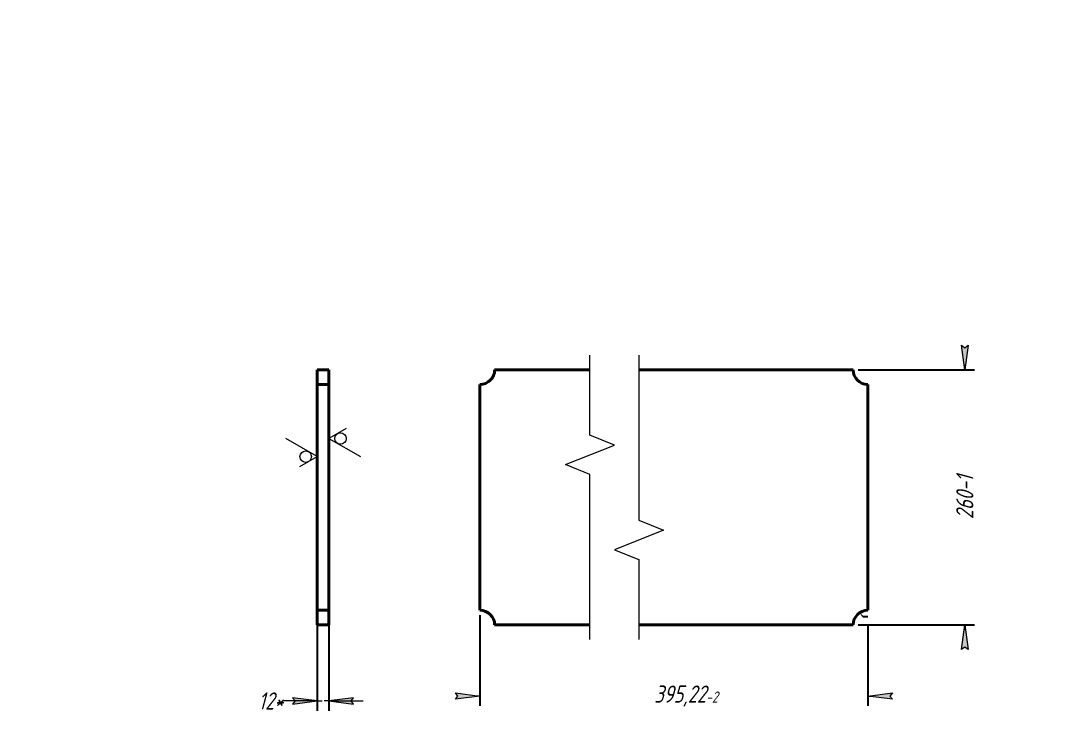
# Model space of a CAD drawing. Header units: millimetres. Extents: x 0 to 210, y 0 to 297.
# Drawn here: x 0 to 210, y 153 to 297 of the extents above; entities that cross this region are included whole.
import ezdxf

# ---------------------------------------------------------------- set-up
doc = ezdxf.new("R2010")
doc.units = ezdxf.units.MM
for name, pattern in [('K5LT_BASIC', [0]), ('K5LT_THIN', [0]), ('K5LT_THIN_INCLUDED_TO_HATCHING', [0])]:
    doc.linetypes.add(name, pattern=pattern)
doc.layers.add('Системный слой', color=7, linetype='Continuous')
doc.styles.add('KDIMTEXTSTYLE', font='GOST_AU.SHX', dxfattribs={"width": 0.96, "oblique": 15, "height": 5})
doc.dimstyles.new('KDIMSTYLE (0.20)', dxfattribs={"dimtxt": 5, "dimasz": 1, "dimexe": 2, "dimexo": 0.0625, "dimgap": 1, "dimtad": 1, "dimlfac": 5, "dimtxsty": 'KDIMTEXTSTYLE', "dimsah": 1, "dimcen": 0.09, "dimdle": 1, "dimadec": 0, "dimazin": 0, "dimtfac": 0.667, "dimtmove": 0, "dimatfit": 3, "dimfxl": 1, "dimtvp": 1, "dimtolj": 1, "dimtzin": 0, "dimarcsym": 0})

# ---------------------------------------------------------------- blocks, each defined once
blk = doc.blocks.new('KDIMARROW_02')
at = {"layer": 'Системный слой'}
blk.add_hatch(color=0, dxfattribs=at).paths.add_polyline_path([(4.5, -5.51091059616309e-16), (5, 0.6582624912261956), (0, 0), (5, -0.658262491226197)])
at = {"layer": 'Системный слой', "color": 0, "linetype": 'K5LT_THIN', "lineweight": 18}
for p, q in [((0, 0), (-1, 0)), ((5, 0.6582624912261956), (0, 0)), ((0, 0), (5, -0.658262491226197)), ((0, 0), (7, -8.572527594031472e-16)), ((4.5, -5.51091059616309e-16), (5, 0.6582624912261956)), ((5, -0.658262491226197), (4.5, -5.51091059616309e-16))]:
    blk.add_line(p, q, dxfattribs=at)
blk = doc.blocks.new('U0')
at = {"layer": 'Системный слой', "color": 7, "linetype": 'K5LT_THIN', "lineweight": 18}
for p, q in [((60.41766981019032, 208.140780187019), (54.01591981019032, 211.836830549519)), ((56.91766981019032, 206.120055187019), (60.41766981019032, 208.140780187019))]:
    blk.add_line(p, q, dxfattribs=at)
blk.add_arc((58.08433647685698, 208.140780187019), 1.166666666666667, 0, 359.999994270422, dxfattribs=at)
blk = doc.blocks.new('U1')
at = {"layer": 'Системный слой', "color": 7, "linetype": 'K5LT_THIN', "lineweight": 18}
for p, q in [((66.31766981019032, 213.857555549519), (62.81766981019032, 211.836830549519)), ((62.81766981019032, 211.836830549519), (69.21941981019032, 208.140780187019))]:
    blk.add_line(p, q, dxfattribs=at)
blk.add_arc((65.15100314352365, 211.836830549519), 1.166666666666667, 0, 359.999994270422, dxfattribs=at)
blk = doc.blocks.new('U7')
at = {"layer": 'Системный слой', "color": 150, "linetype": 'K5LT_BASIC', "lineweight": 40, "true_color": 0x0080ff}
for p, q in [((115.9821146822968, 173.8471758223224), (96.57322572241246, 173.8471758223224)), ((169.6176698101904, 173.8471758223224), (125.9821146846436, 173.8471758223224))]:
    blk.add_line(p, q, dxfattribs=at)
blk = doc.blocks.new('U8')
at = {"layer": 'Системный слой', "color": 150, "linetype": 'K5LT_BASIC', "lineweight": 40, "true_color": 0x0080ff}
for p, q in [((96.57322572241219, 225.8471758223224), (115.9821146822969, 225.8471758223224)), ((125.9821146846436, 225.8471758223224), (169.6176698101904, 225.8471758223224))]:
    blk.add_line(p, q, dxfattribs=at)
blk = doc.blocks.new('KDIMARROW_01')
at = {"layer": 'Системный слой'}
blk.add_hatch(color=0, dxfattribs=at).paths.add_polyline_path([(-5, -0.6582624912261956), (0, 0), (-5, 0.658262491226197), (-4.5, 5.51091059616309e-16)])
at = {"layer": 'Системный слой', "color": 0, "linetype": 'K5LT_THIN', "lineweight": 18}
for p, q in [((-4.5, 5.51091059616309e-16), (-5, 0.658262491226197)), ((-5, 0.658262491226197), (0, 0)), ((0, 0), (-5, -0.6582624912261956)), ((-5, -0.6582624912261956), (-4.5, 5.51091059616309e-16)), ((0, 0), (-1, 0))]:
    blk.add_line(p, q, dxfattribs=at)
blk = doc.blocks.new('U9')
at = {"layer": 'Системный слой', "color": 7, "linetype": 'K5LT_THIN_INCLUDED_TO_HATCHING', "lineweight": 18}
for p, q in [((115.9821146822968, 212.513842488989), (115.9821146822968, 228.8471758223224)), ((120.9821146822968, 210.513842488989), (115.9821146822968, 212.513842488989)), ((110.9821146822968, 206.513842488989), (120.9821146822968, 210.513842488989)), ((115.9821146822968, 204.513842488989), (110.9821146822968, 206.513842488989)), ((115.9821146822968, 170.8471758230674), (115.9821146822968, 204.513842488989))]:
    blk.add_line(p, q, dxfattribs=at)
blk = doc.blocks.new('U10')
at = {"layer": 'Системный слой', "color": 7, "linetype": 'K5LT_THIN_INCLUDED_TO_HATCHING', "lineweight": 18}
for p, q in [((125.9821146846436, 228.8471758230675), (125.9821146846436, 195.1805091556557)), ((125.9821146846436, 195.1805091556557), (130.9821146846436, 193.1805091556557)), ((130.9821146846436, 193.1805091556557), (120.9821146846436, 189.1805091556557)), ((120.9821146846436, 189.1805091556557), (125.9821146846436, 187.1805091556557)), ((125.9821146846436, 187.1805091556557), (125.9821146846436, 170.8471758238125))]:
    blk.add_line(p, q, dxfattribs=at)

msp = doc.modelspace()

# ---------------------------------------------------------------- linework, layer by layer
at = {"layer": 'Системный слой', "color": 150, "linetype": 'K5LT_BASIC', "lineweight": 40, "true_color": 0x0080ff}
for p, q in [((60.41766981019032, 222.8471758223224), (60.41766981019032, 225.8471758223224)), ((60.41766981019032, 225.8471758223224), (62.81766981019032, 225.8471758223224)), ((62.81766981019032, 222.8471758223224), (62.81766981019032, 225.8471758223224)), ((60.41766981019032, 222.8471758223224), (60.41766981019032, 176.8471758223224)), ((60.41766981019032, 222.8471758223224), (62.81766981019032, 222.8471758223224)), ((62.81766981019032, 222.8471758223224), (62.81766981019032, 176.8471758223224)), ((93.57322572241219, 176.8471758223224), (93.57322572241219, 222.8471758223224)), ((172.6176698101904, 222.8471758223224), (172.6176698101904, 176.8471758223224)), ((60.41766981019032, 173.8471758223224), (60.41766981019032, 176.8471758223224)), ((60.41766981019032, 176.8471758223224), (62.81766981019032, 176.8471758223224)), ((62.81766981019032, 173.8471758223224), (62.81766981019032, 176.8471758223224)), ((60.41766981019032, 173.8471758223224), (62.81766981019032, 173.8471758223224))]:
    msp.add_line(p, q, dxfattribs=at)
for centre, start, end in [((93.57322572241219, 225.8471758223224), 270, 0), ((172.6176698101904, 225.8471758223224), 180, 270), ((93.57322572241219, 173.8471758223224), 0, 90), ((172.6176698101904, 173.8471758223224), 90, 180)]:
    msp.add_arc(centre, 3, start, end, dxfattribs=at)

# ---------------------------------------------------------------- block references
at = {"layer": 'Системный слой'}
for name in ['U9', 'U10', 'U8', 'U1', 'U0', 'U7']:
    msp.add_blockref(name, (0, 0), dxfattribs=at)

# ---------------------------------------------------------------- dimensions: what is measured, and where the dimension line sits
at = {"layer": 'Системный слой', "color": 7}
msp.add_linear_dim(base=(192.362777715548, 173.8471758223224), p1=(170.6176698101904, 225.8471758223224), p2=(170.6176698101904, 173.8471758223224), angle=90, location=(192.362777715548, 199.8471758223224), dimstyle='KDIMSTYLE (0.20)', override={"dimexo": 0, "dimpost": '\\H3.5;\\W0.965;\\Q15;<>\\H3.5;\\W0.965;\\Q15;\\Q15;-1', "dimblk1": 'KDIMARROW_01', "dimblk2": 'KDIMARROW_01', "dimse1": 0, "dimse2": 0, "dimclrt": 7, "dimtolj": 1}, dxfattribs=at).render()
for base, p1, p2, location, override in [((93.57322572241219, 159.3565226100725), (172.6176698101904, 173.8471758223224), (93.57322572241219, 175.8471758223224), (135.5732257224122, 159.3565226100725), {"dimexo": 0, "dimpost": '\\H3.5;\\W0.965;\\Q15;<>\\H0.65x;\\S^-2;\\H1.5x;', "dimblk1": 'KDIMARROW_01', "dimblk2": 'KDIMARROW_01', "dimse1": 0, "dimse2": 0, "dimclrt": 7, "dimtolj": 1}), ((60.41766981019032, 158.3565226100725), (62.81766981019032, 173.8471758223224), (60.41766981019032, 173.8471758223224), (50.964243075266, 158.3565226100725), {"dimexo": 0, "dimpost": '\\H3.5;\\W0.965;\\Q15;<>\\H3.5;\\W0.965;\\Q15;\\Q15;*', "dimblk1": 'KDIMARROW_02', "dimblk2": 'KDIMARROW_02', "dimse1": 0, "dimse2": 0, "dimclrt": 7, "dimtolj": 1})]:
    msp.add_linear_dim(base=base, p1=p1, p2=p2, location=location, dimstyle='KDIMSTYLE (0.20)', override=override, dxfattribs=at).render()
msp.add_radius_dim(center=(172.2355302311396, 174.8132701197645), mpoint=(170.9248613914156, 176.3239478460107), text='\\H3.5;\\W0.965;\\Q15;R\\H3.5;\\W0.965;\\Q15;\\Q15;15\\X\\H3.5;\\W0.965;\\Q15;\\Q15;4 рад.', dimstyle='KDIMSTYLE (0.20)', override={"dimtih": 1, "dimtoh": 1, "dimblk2": 'KDIMARROW_01', "dimclrt": 7, "dimtmove": 1, "dimtolj": 1}, dxfattribs=at).render()

doc.saveas('drawing.dxf')
